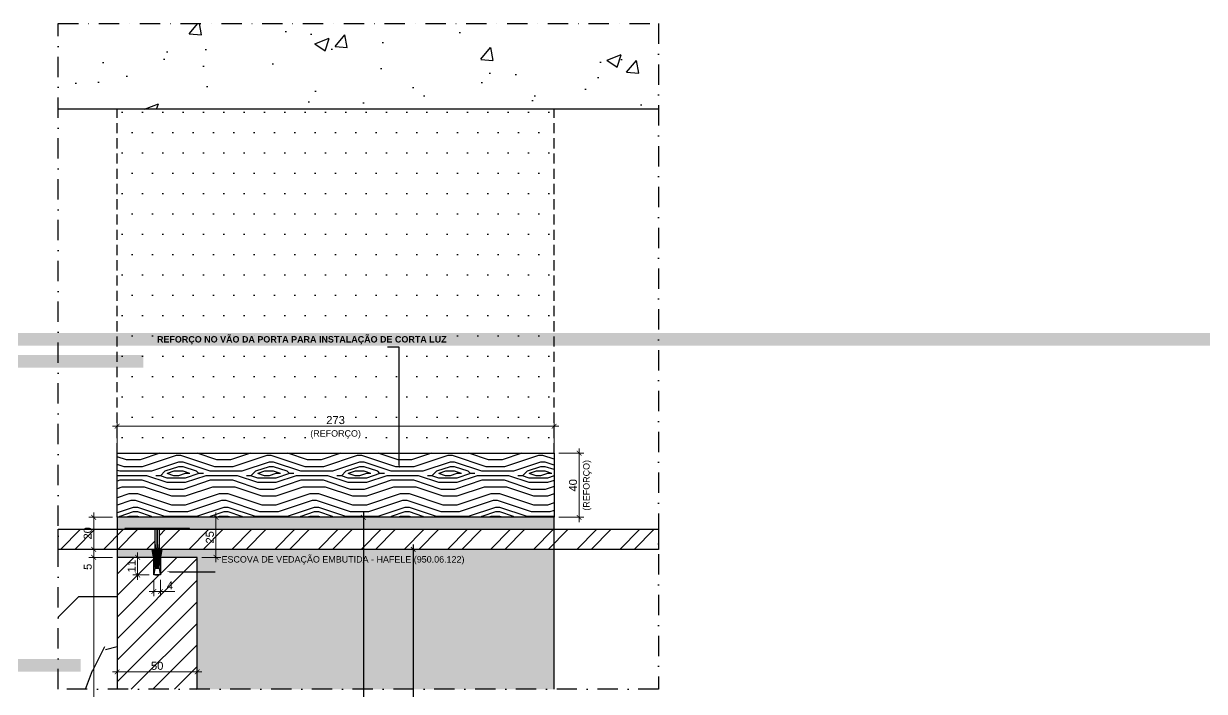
# Model space of a CAD drawing. Header units: millimetres. Extents: x -63251 to 507826, y 5339 to 217512.
# Drawn here: x 102088 to 102826, y 89853 to 90270 of the extents above; entities that cross this region are included whole.
import ezdxf
from ezdxf import colors
from ezdxf.entities.mleader import LeaderData, LeaderLine
from ezdxf.math import Vec2, Vec3

# ---------------------------------------------------------------- set-up
doc = ezdxf.new("R2010")
doc.units = ezdxf.units.MM
doc.header["$PDMODE"] = 3
doc.linetypes.add('TRAÇO 1-1', pattern=[9.525, 6.35, -3.175])
doc.linetypes.add('TRAÇO E PONTO 1-1', pattern=[25.4, 12.7, -6.35, 0, -6.35])
for name, color, linetype in [('_COMENTÁRIOS ARQ', 30, 'Continuous'), ('COTAS', 9, 'Continuous'), ('FERRAGEM', 3, 'Continuous'), ('FERRAGENS', 3, 'Continuous'), ('GESSO', 1, 'Continuous'), ('HACHURA', 21, 'Continuous'), ('MARCENARIA', 4, 'Continuous'), ('PAREDE', 94, 'Continuous'), ('PROJEÇÃO', 8, 'Continuous'), ('TEXTO TRAÇO PONTO', 105, 'TRAÇO E PONTO 1-1')]:
    doc.layers.add(name, color=color, linetype=linetype)
doc.layers.add('ARQ-COTA', color=12, linetype='Continuous', lineweight=9)
doc.styles.add('1-1', font='arial.ttf', dxfattribs={"height": 0.2})
doc.styles.add('MEDIDA OFICIAL', font='ariblk.ttf')
doc.styles.add('PADRÃO', font='arial.ttf')
doc.styles.add('PADRÃO NEGRITO', font='arialbd.ttf')
doc.dimstyles.new('1-2', dxfattribs={"dimscale": 2, "dimtxt": 2.5, "dimasz": 1.5, "dimexe": 1.5, "dimexo": 1.5, "dimtad": 1, "dimtxsty": 'PADRÃO', "dimblk": 'ARCHTICK', "dimcen": 2.5, "dimdle": 1.5, "dimclrd": 9, "dimclre": 9, "dimclrt": 6, "dimadec": 0, "dimazin": 0, "dimtfac": 1, "dimtmove": 0, "dimatfit": 3, "dimfxl": 1.25, "dimlwd": -1, "dimlwe": -1, "dimarcsym": 0})
doc.dimstyles.new('Med. Ofic.1-2', dxfattribs={"dimscale": 2, "dimtxt": 2.5, "dimasz": 1.5, "dimexe": 1.5, "dimexo": 1.5, "dimtad": 1, "dimtxsty": 'MEDIDA OFICIAL', "dimblk": 'ARCHTICK', "dimcen": 2.5, "dimdle": 1.5, "dimclrd": 9, "dimclre": 9, "dimclrt": 10, "dimadec": 0, "dimazin": 0, "dimtfac": 1, "dimtmove": 0, "dimatfit": 3, "dimfxl": 1.25, "dimlwd": -1, "dimlwe": -1, "dimarcsym": 0})

# ---------------------------------------------------------------- blocks, each defined once
blk = doc.blocks.new('_ArchTick')
at = {"color": 0, "linetype": 'ByBlock', "const_width": 0.15}
blk.add_lwpolyline([(-0.5, -0.5), (0.5, 0.5)], dxfattribs=at)
blk = doc.blocks.new('*D1137')
at = {"layer": 'COTAS', "color": 9, "linetype": 'Continuous', "transparency": 16777216}
blk.add_line((102331.77, 89944.27), (102331.77, 89560.84), dxfattribs=at)
at = {"layer": 'COTAS', "color": 9, "transparency": 16777216}
for p, q in [((102334.77, 89941.27), (102334.77, 89941.27)), ((102334.77, 89563.84), (102334.77, 89563.84))]:
    blk.add_line(p, q, dxfattribs=at)
at = {"layer": 'Defpoints', "color": 0, "transparency": 16777216}
for p in [(102331.77, 89941.27), (102331.77, 89563.84), (102331.77, 89563.84)]:
    blk.add_point(p, dxfattribs=at)
at = {"layer": 'COTAS', "color": 9, "transparency": 16777216, "xscale": 3, "yscale": 3, "zscale": 3}
for p, rotation in [((102331.77, 89941.27), 90), ((102331.77, 89563.84), 270)]:
    blk.add_blockref('_ArchTick', p, dxfattribs=dict(at, rotation=rotation))
at = {"layer": 'COTAS', "color": 10, "transparency": 16777216, "insert": (102327.93, 89752.56), "char_height": 5, "attachment_point": 5, "rotation": 90, "style": 'MEDIDA OFICIAL'}
blk.add_mtext('2925', dxfattribs=at)
blk = doc.blocks.new('*D1138')
at = {"layer": 'COTAS', "color": 9, "linetype": 'Continuous', "transparency": 16777216}
blk.add_line((102300.64, 89964.27), (102300.64, 89560.84), dxfattribs=at)
at = {"layer": 'COTAS', "color": 9, "transparency": 16777216}
for p, q in [((102303.64, 89961.27), (102303.64, 89961.27)), ((102303.64, 89563.84), (102303.64, 89563.84))]:
    blk.add_line(p, q, dxfattribs=at)
at = {"layer": 'Defpoints', "color": 0, "transparency": 16777216}
for p in [(102300.64, 89961.27), (102300.64, 89563.84), (102300.64, 89563.84)]:
    blk.add_point(p, dxfattribs=at)
at = {"layer": 'COTAS', "color": 9, "transparency": 16777216, "xscale": 3, "yscale": 3, "zscale": 3}
for p, rotation in [((102300.64, 89961.27), 90), ((102300.64, 89563.84), 270)]:
    blk.add_blockref('_ArchTick', p, dxfattribs=dict(at, rotation=rotation))
at = {"layer": 'COTAS', "color": 10, "transparency": 16777216, "insert": (102296.81, 89762.56), "char_height": 5, "attachment_point": 5, "rotation": 90, "style": 'MEDIDA OFICIAL'}
blk.add_mtext('2945', dxfattribs=at)
blk = doc.blocks.new('*D1139')
at = {"layer": 'ARQ-COTA', "color": 9, "transparency": 16777216}
for p, q in [((102132.19, 89939.27), (102132.19, 89565.84)), ((102143.79, 89936.27), (102129.19, 89936.27)), ((102143.79, 89568.84), (102129.19, 89568.84))]:
    blk.add_line(p, q, dxfattribs=at)
at = {"layer": 'Defpoints', "color": 0, "transparency": 16777216}
for p in [(102146.79, 89936.27), (102132.19, 89568.84), (102146.79, 89568.84)]:
    blk.add_point(p, dxfattribs=at)
at = {"layer": 'ARQ-COTA', "color": 9, "transparency": 16777216, "xscale": 3, "yscale": 3, "zscale": 3}
for p, rotation in [((102132.19, 89936.27), 90), ((102132.19, 89568.84), 270)]:
    blk.add_blockref('_ArchTick', p, dxfattribs=dict(at, rotation=rotation))
at = {"layer": 'ARQ-COTA', "color": 6, "transparency": 16777216, "insert": (102128.39, 89752.56), "char_height": 5, "attachment_point": 5, "rotation": 90, "style": 'PADRÃO'}
blk.add_mtext('2915', dxfattribs=at)
blk = doc.blocks.new('*D1142')
at = {"layer": 'ARQ-COTA', "color": 9, "transparency": 16777216}
for p, q in [((102435.49, 89958.27), (102435.49, 90004.27)), ((102422.79, 90001.27), (102438.49, 90001.27)), ((102422.79, 89961.27), (102438.49, 89961.27))]:
    blk.add_line(p, q, dxfattribs=at)
at = {"layer": 'Defpoints', "color": 0, "transparency": 16777216}
for p in [(102419.79, 90001.27), (102435.49, 90001.27), (102419.79, 89961.27)]:
    blk.add_point(p, dxfattribs=at)
at = {"layer": 'ARQ-COTA', "color": 9, "transparency": 16777216, "xscale": 3, "yscale": 3, "zscale": 3}
for p, rotation in [((102435.49, 90001.27), 90), ((102435.49, 89961.27), 270)]:
    blk.add_blockref('_ArchTick', p, dxfattribs=dict(at, rotation=rotation))
at = {"layer": 'ARQ-COTA', "color": 6, "transparency": 16777216, "insert": (102431.68, 89981.27), "char_height": 5, "attachment_point": 5, "rotation": 90, "style": 'PADRÃO'}
blk.add_mtext('40', dxfattribs=at)
blk = doc.blocks.new('*D1143')
at = {"layer": 'ARQ-COTA', "color": 9, "transparency": 16777216}
for p, q in [((102422.79, 90018.2), (102143.79, 90018.2)), ((102146.79, 90004.27), (102146.79, 90021.2)), ((102419.79, 90004.27), (102419.79, 90021.2))]:
    blk.add_line(p, q, dxfattribs=at)
at = {"layer": 'Defpoints', "color": 0, "transparency": 16777216}
for p in [(102146.79, 90018.2), (102146.79, 90001.27), (102419.79, 90001.27)]:
    blk.add_point(p, dxfattribs=at)
at = {"layer": 'ARQ-COTA', "color": 9, "transparency": 16777216, "xscale": 3, "yscale": 3, "zscale": 3, "rotation": 180}
blk.add_blockref('_ArchTick', (102146.79, 90018.2), dxfattribs=at)
at = {"layer": 'ARQ-COTA', "color": 9, "transparency": 16777216, "xscale": 3, "yscale": 3, "zscale": 3}
blk.add_blockref('_ArchTick', (102419.79, 90018.2), dxfattribs=at)
at = {"layer": 'ARQ-COTA', "color": 6, "transparency": 16777216, "insert": (102283.29, 90022), "char_height": 5, "attachment_point": 5, "style": 'PADRÃO'}
blk.add_mtext('273', dxfattribs=at)
blk = doc.blocks.new('*D1144')
at = {"layer": 'ARQ-COTA', "color": 9, "transparency": 16777216}
blk.add_line((102199.79, 89864.66), (102143.79, 89864.66), dxfattribs=at)
at = {"layer": 'Defpoints', "color": 0, "transparency": 16777216}
for p in [(102146.79, 89864.66), (102146.79, 89864.66), (102196.79, 89864.66)]:
    blk.add_point(p, dxfattribs=at)
at = {"layer": 'ARQ-COTA', "color": 9, "transparency": 16777216, "xscale": 3, "yscale": 3, "zscale": 3, "rotation": 180}
blk.add_blockref('_ArchTick', (102146.79, 89864.66), dxfattribs=at)
at = {"layer": 'ARQ-COTA', "color": 9, "transparency": 16777216, "xscale": 3, "yscale": 3, "zscale": 3}
blk.add_blockref('_ArchTick', (102196.79, 89864.66), dxfattribs=at)
at = {"layer": 'ARQ-COTA', "color": 6, "transparency": 16777216, "insert": (102171.79, 89868.47), "char_height": 5, "attachment_point": 5, "style": 'PADRÃO'}
blk.add_mtext('50', dxfattribs=at)
blk = doc.blocks.new('*D1145')
at = {"layer": 'ARQ-COTA', "color": 9, "transparency": 16777216}
for p, q in [((102132.19, 89944.27), (102132.19, 89936.27)), ((102143.79, 89941.27), (102129.19, 89941.27)), ((102143.79, 89936.27), (102129.19, 89936.27)), ((102132.19, 89936.27), (102132.19, 89927.46))]:
    blk.add_line(p, q, dxfattribs=at)
at = {"layer": 'Defpoints', "color": 0, "transparency": 16777216}
for p in [(102146.79, 89941.27), (102132.19, 89936.27), (102146.79, 89936.27)]:
    blk.add_point(p, dxfattribs=at)
at = {"layer": 'ARQ-COTA', "color": 9, "transparency": 16777216, "xscale": 3, "yscale": 3, "zscale": 3}
for p, rotation in [((102132.19, 89941.27), 90), ((102132.19, 89936.27), 270)]:
    blk.add_blockref('_ArchTick', p, dxfattribs=dict(at, rotation=rotation))
at = {"layer": 'ARQ-COTA', "color": 6, "transparency": 16777216, "insert": (102128.4, 89930.36), "char_height": 5, "attachment_point": 5, "rotation": 90, "style": 'PADRÃO'}
blk.add_mtext('5', dxfattribs=at)
blk = doc.blocks.new('*D1146')
at = {"layer": 'ARQ-COTA', "color": 9, "transparency": 16777216}
for p, q in [((102143.79, 89961.27), (102129.19, 89961.27)), ((102132.19, 89938.27), (102132.19, 89964.27)), ((102143.79, 89941.27), (102129.19, 89941.27))]:
    blk.add_line(p, q, dxfattribs=at)
at = {"layer": 'Defpoints', "color": 0, "transparency": 16777216}
for p in [(102132.19, 89961.27), (102146.79, 89961.27), (102146.79, 89941.27)]:
    blk.add_point(p, dxfattribs=at)
at = {"layer": 'ARQ-COTA', "color": 9, "transparency": 16777216, "xscale": 3, "yscale": 3, "zscale": 3}
for p, rotation in [((102132.19, 89961.27), 90), ((102132.19, 89941.27), 270)]:
    blk.add_blockref('_ArchTick', p, dxfattribs=dict(at, rotation=rotation))
at = {"layer": 'ARQ-COTA', "color": 6, "transparency": 16777216, "insert": (102128.39, 89951.27), "char_height": 5, "attachment_point": 5, "rotation": 90, "style": 'PADRÃO'}
blk.add_mtext('20', dxfattribs=at)
blk = doc.blocks.new('*D1147')
at = {"layer": 'ARQ-COTA', "color": 9, "transparency": 16777216}
for p, q in [((102208.54, 89933.27), (102208.54, 89964.27)), ((102209.82, 89961.27), (102211.54, 89961.27)), ((102199.79, 89936.27), (102211.54, 89936.27))]:
    blk.add_line(p, q, dxfattribs=at)
at = {"layer": 'Defpoints', "color": 0, "transparency": 16777216}
for p in [(102206.82, 89961.27), (102208.54, 89961.27), (102196.79, 89936.27)]:
    blk.add_point(p, dxfattribs=at)
at = {"layer": 'ARQ-COTA', "color": 9, "transparency": 16777216, "xscale": 3, "yscale": 3, "zscale": 3}
for p, rotation in [((102208.54, 89961.27), 90), ((102208.54, 89936.27), 270)]:
    blk.add_blockref('_ArchTick', p, dxfattribs=dict(at, rotation=rotation))
at = {"layer": 'ARQ-COTA', "color": 6, "transparency": 16777216, "insert": (102204.74, 89948.77), "char_height": 5, "attachment_point": 5, "rotation": 90, "style": 'PADRÃO'}
blk.add_mtext('25', dxfattribs=at)
blk = doc.blocks.new('ESCOVA DE VEDAÇÃO')
at = {"layer": 'FERRAGEM'}
blk.add_lwpolyline([(-1.5, -4), (1.5, -4), (2, -0.5, 0.25), (-2, -0.5)], format="xyb", close=True, dxfattribs=at)
at = {"layer": 'FERRAGEM', "color": 8}
for points in [[(-1.04, -4), (-3.04, -16)], [(-0.79, -4), (-2.3, -16)], [(-0.55, -4), (-1.63, -16)], [(-0.35, -4), (-0.96, -16)], [(-0.21, -4), (-0.45, -16)], [(0.08, -4), (0.33, -16)], [(0.35, -4), (0.96, -16)], [(0.55, -4), (1.63, -16)], [(0.79, -4), (2.3, -16)], [(1.04, -4), (3.04, -16)]]:
    blk.add_lwpolyline(points, dxfattribs=at)
blk = doc.blocks.new('*D1133')
at = {"layer": 'ARQ-COTA', "color": 9, "transparency": 16777216}
for p, q in [((102169.79, 89922.27), (102169.79, 89911.93)), ((102173.79, 89922.27), (102173.79, 89911.93)), ((102166.79, 89914.93), (102173.79, 89914.93)), ((102173.79, 89914.93), (102182.75, 89914.93))]:
    blk.add_line(p, q, dxfattribs=at)
at = {"layer": 'Defpoints', "color": 0, "transparency": 16777216}
for p in [(102169.79, 89925.27), (102173.79, 89925.27), (102173.79, 89914.93)]:
    blk.add_point(p, dxfattribs=at)
at = {"layer": 'ARQ-COTA', "color": 9, "transparency": 16777216, "xscale": 3, "yscale": 3, "zscale": 3, "rotation": 180}
blk.add_blockref('_ArchTick', (102169.79, 89914.93), dxfattribs=at)
at = {"layer": 'ARQ-COTA', "color": 9, "transparency": 16777216, "xscale": 3, "yscale": 3, "zscale": 3}
blk.add_blockref('_ArchTick', (102173.79, 89914.93), dxfattribs=at)
at = {"layer": 'ARQ-COTA', "color": 6, "transparency": 16777216, "insert": (102179.77, 89918.68), "char_height": 5, "attachment_point": 5, "style": 'PADRÃO'}
blk.add_mtext('4', dxfattribs=at)
blk = doc.blocks.new('*D1134')
at = {"layer": 'ARQ-COTA', "color": 9, "transparency": 16777216}
for p, q in [((102159.58, 89939.27), (102159.58, 89922.27)), ((102164.61, 89936.27), (102156.58, 89936.27)), ((102166.79, 89925.27), (102156.58, 89925.27))]:
    blk.add_line(p, q, dxfattribs=at)
at = {"layer": 'Defpoints', "color": 0, "transparency": 16777216}
for p in [(102167.61, 89936.27), (102159.58, 89925.27), (102169.79, 89925.27)]:
    blk.add_point(p, dxfattribs=at)
at = {"layer": 'ARQ-COTA', "color": 9, "transparency": 16777216, "xscale": 3, "yscale": 3, "zscale": 3}
for p, rotation in [((102159.58, 89936.27), 90), ((102159.58, 89925.27), 270)]:
    blk.add_blockref('_ArchTick', p, dxfattribs=dict(at, rotation=rotation))
at = {"layer": 'ARQ-COTA', "color": 6, "transparency": 16777216, "insert": (102155.82, 89930.77), "char_height": 5, "attachment_point": 5, "rotation": 90, "style": 'PADRÃO'}
blk.add_mtext('11', dxfattribs=at)

msp = doc.modelspace()

# ---------------------------------------------------------------- hatches: boundary and pattern name
at = {"layer": 'FERRAGENS', "true_color": 0x939598}
h = msp.add_hatch(color=252, dxfattribs=at)
h.dxf.hatch_style = 1
h.paths.add_polyline_path([(102170.792, 89944.27), (102170.792, 89941.77), (102171.542, 89941.77), (102171.542, 89953.77), (102151.542, 89953.77), (102151.542, 89954.27), (102192.042, 89954.27), (102192.042, 89953.77), (102172.042, 89953.77), (102172.042, 89941.77), (102172.792, 89941.77), (102172.792, 89944.27), (102173.292, 89944.27), (102173.292, 89941.27), (102170.292, 89941.27), (102170.292, 89944.27)])
at = {"layer": 'HACHURA'}
h = msp.add_hatch(dxfattribs=at)
h.set_pattern_fill('AR-CONC', color=21, scale=0.5)
h.set_pattern_definition([(50, (41978.034, -13775.24), (91.092334, -7.969543), [9.525, -104.775]), (355, (41978.03, -13775.24), (-17.62171, 95.52842), [7.62, -83.82029]), (100.451445, (41985.625, -13775.9), (73.470624, 87.558876), [8.095004, -89.04512]), (46.1842, (41978.03, -13749.84), (135.53952, -21.02116), [14.2875, -157.1625]), (96.63556, (41989.33, -13751.59), (118.70207, 123.71306), [12.14251, -133.5678]), (351.18415, (41978.03, -13749.84), (118.70207, 123.71306), [11.42998, -125.72987]), (21, (41990.734, -13756.19), (75.807196, -51.1326), [9.525, -104.775]), (326, (41990.73, -13756.19), (30.901014, 92.09398), [7.62, -83.82]), (71.451445, (41997.05, -13760.45), (106.70821, 40.961384), [8.095004, -89.04497]), (37.5, (41978.034, -13775.24), (1.544302, 42.277519), [0, -82.804, 0, -85.09, 0, -84.1375]), (7.5, (41978.034, -13775.24), (33.409831, 50.090287), [0, -48.514, 0, -80.899, 0, -32.0675]), (327.5, (41949.713, -13775.24), (67.795298, -2.864372), [0, -31.75, 0, -99.06, 0, -131.445]), (317.5, (41937.013, -13775.24), (74.06459, 12.713246), [0, -41.275, 0, -65.786, 0, -93.345])])
h.paths.add_polyline_path([(102485.142, 90269.742), (102485.142, 90216.27), (102109.914, 90216.27), (102109.914, 90269.742)])
at = {"layer": 'HACHURA', "true_color": 0x636466}
h = msp.add_hatch(dxfattribs=at)
h.set_pattern_fill('PATRON00077', color=251, scale=40, angle=135, pattern_type=2)
h.set_pattern_definition([(135, (42065.48, -19245.22), (-56.568542, 4e-15), [2, -38]), (225, (42044.267, -19243.807), (-7e-15, -56.568542), [4, -36]), (180, (42052.753, -19246.636), (-28.284271, -28.284271), [2.828, -8.484, 2.828, -5.656, 19.8, -16.9725425]), (180, (42068.31, -19245.221), (-28.284271, -28.284271), [2.8284, -5.6568, 2.8284, -45.2549425]), (180, (42055.58, -19238.15), (-28.284271, -28.284271), [2.8284, -53.740142]), (180, (42054.167, -19233.908), (-28.284271, -28.284271), [2.8284, -53.740142]), (180, (42055.58, -19240.98), (-28.284271, -28.284271), [2.8284, -53.740142]), (180, (42055.58, -19243.807), (-28.284271, -28.284271), [5.6568, -50.911742]), (180, (42027.297, -19257.95), (-28.284271, -28.284271), [5.6568, -50.911742]), (180, (42056.995, -19248.05), (-28.284271, -28.284271), [11.3136, -45.254942]), (180, (42056.995, -19250.878), (-28.284271, -28.284271), [11.3136, -45.254942]), (180, (42030.125, -19240.98), (-28.284271, -28.284271), [11.3136, -45.254942]), (180, (42055.58, -19255.12), (-28.284271, -28.284271), [8.48528, -48.083262]), (180, (42056.995, -19265.02), (-28.284271, -28.284271), [8.48528, -48.083262]), (180, (42056.995, -19259.364), (-28.284271, -28.284271), [8.48528, -48.083262]), (180, (42030.125, -19249.464), (-28.284271, -28.284271), [14.142136, -42.426406]), (180, (42031.54, -19253.707), (-28.284271, -28.284271), [14.142136, -42.426406]), (180, (42035.782, -19243.807), (-28.284271, -28.284271), [19.79899, -36.769553]), (161.565051, (42059.824, -19245.221), (-28.2842713, 28.2842712), [4.472136, -84.970583]), (161.565051, (42045.682, -19248.05), (-28.2842713, 28.2842712), [4.472136, -84.970583]), (161.565051, (42049.924, -19246.636), (-28.2842713, 28.2842712), [4.472136, -84.970583]), (161.565051, (42064.066, -19243.807), (-28.2842713, 28.2842712), [8.944272, -80.498447]), (161.565051, (42045.682, -19250.878), (-28.2842713, 28.2842712), [13.416408, -76.026311]), (161.565051, (42047.096, -19255.121), (-28.2842713, 28.2842712), [17.888544, -71.554175]), (161.565051, (42048.51, -19259.364), (-28.2842713, 28.2842712), [17.888544, -71.554175]), (161.565051, (42044.267, -19272.092), (-28.2842713, 28.2842712), [17.888544, -71.554175]), (161.565051, (42047.096, -19269.263), (-28.2842713, 28.2842712), [22.36068, -67.082039]), (161.565051, (42048.51, -19265.02), (-28.2842713, 28.2842712), [22.36068, -67.082039]), (198.434949, (42049.924, -19243.807), (-28.2842712, -28.2842712), [4.472136, -84.970583]), (198.434949, (42056.995, -19245.221), (-28.2842712, -28.2842712), [4.472136, -84.970583]), (198.434949, (42065.48, -19245.221), (-28.2842712, -28.2842712), [8.944272, -80.498447]), (198.434949, (42052.753, -19240.979), (-28.2842712, -28.2842712), [8.944272, -80.498447]), (198.434949, (42069.723, -19246.636), (-28.2842712, -28.2842712), [13.416408, -76.026311]), (198.434949, (42072.552, -19249.464), (-28.2842712, -28.2842712), [17.888544, -71.554175]), (198.434949, (42045.682, -19225.422), (-28.2842712, -28.2842712), [17.888544, -71.554175]), (198.434949, (42052.753, -19238.15), (-28.2842712, -28.2842712), [17.888544, -71.554175]), (198.434949, (42049.924, -19229.665), (-28.2842712, -28.2842712), [22.36068, -67.082039]), (198.434949, (42051.338, -19233.908), (-28.2842712, -28.2842712), [22.36068, -67.082039])])
h.paths.add_polyline_path([(102146.792, 90001.27), (102146.792, 89961.27), (102419.792, 89961.27), (102419.792, 90001.27)])
at = {"layer": 'HACHURA', "true_color": 0xba9673}
h = msp.add_hatch(color=33, dxfattribs=at)
h.dxf.hatch_style = 1
h.paths.add_polyline_path([(102146.792, 89961.27), (102419.792, 89961.27), (102419.792, 89953.77), (102146.792, 89953.77)])
h.paths.add_polyline_path([(102419.792, 89853.884), (102196.792, 89853.884), (102196.792, 89936.27), (102146.792, 89936.27), (102146.792, 89941.27), (102419.792, 89941.27)])
at = {"layer": 'HACHURA'}
h = msp.add_hatch(dxfattribs=at)
h.set_pattern_fill('ANSI32', color=8, scale=2)
h.set_pattern_definition([(45, (41817.58, -19249.964), (-13.4703842, 13.4703842), []), (45, (41826.56, -19249.964), (-13.4703842, 13.4703842), [])])
h.paths.add_polyline_path([(102170.292, 89941.27), (102170.292, 89953.77), (102109.914, 89953.77), (102109.914, 89941.27)])
h = msp.add_hatch(dxfattribs=at)
h.set_pattern_fill('ANSI32', color=8, scale=2)
h.set_pattern_definition([(45, (42059.43, -19249.964), (-13.4703842, 13.4703842), []), (45, (42068.41, -19249.964), (-13.4703842, 13.4703842), [])])
h.paths.add_polyline_path([(102485.142, 89941.27), (102485.142, 89953.77), (102173.292, 89953.77), (102173.292, 89941.27)])
at = {"layer": 'PROJEÇÃO', "linetype": 'TRAÇO 1-1'}
h = msp.add_hatch(dxfattribs=at)
h.set_pattern_fill('ANSI31', color=8, scale=3)
h.set_pattern_definition([(45, (42072.552, -19234.464), (-6.7351921, 6.7351921), [])])
h.paths.add_polyline_path([(102196.792, 89853.884), (102196.792, 89936.27), (102173.792, 89936.27), (102173.792, 89925.27), (102169.792, 89925.27), (102169.792, 89936.27), (102146.792, 89936.27), (102146.792, 89853.884)])

# ---------------------------------------------------------------- linework, layer by layer
at = {"layer": 'FERRAGEM'}
msp.add_lwpolyline([(102419.792, 89961.27), (102146.792, 89961.27), (102146.792, 90001.27), (102419.792, 90001.27)], close=True, dxfattribs=at)
at = {"layer": 'FERRAGENS'}
msp.add_lwpolyline([(102170.292, 89944.27), (102170.292, 89941.27), (102172.292, 89941.27), (102173.292, 89941.27), (102173.292, 89944.27), (102172.792, 89944.27), (102172.792, 89941.77), (102172.042, 89941.77), (102172.042, 89953.77), (102192.042, 89953.77), (102192.042, 89954.27), (102151.542, 89954.27), (102151.542, 89953.77), (102171.542, 89953.77), (102171.542, 89941.77), (102170.792, 89941.77), (102170.792, 89944.27)], close=True, dxfattribs=at)
at = {"layer": 'GESSO', "color": 1}
for points in [[(102109.914, 89953.77), (102170.292, 89953.77), (102170.292, 89941.27), (102109.914, 89941.27)], [(102173.292, 89953.77), (102485.142, 89953.77), (102485.142, 89941.27), (102173.292, 89941.27)]]:
    msp.add_lwpolyline(points, close=True, dxfattribs=at)
at = {"layer": 'MARCENARIA'}
for points in [[(102419.792, 89853.884), (102419.792, 89961.27), (102146.792, 89961.27), (102146.792, 89853.884)], [(102196.792, 89853.884), (102196.792, 89936.27), (102173.792, 89936.27), (102173.792, 89925.27), (102169.792, 89925.27), (102169.792, 89936.27), (102146.792, 89936.27), (102146.792, 89853.884)]]:
    msp.add_lwpolyline(points, dxfattribs=at)
at = {"layer": 'PAREDE'}
msp.add_lwpolyline([(102485.142, 90216.27), (102109.914, 90216.27)], dxfattribs=at)
at = {"layer": 'PROJEÇÃO', "color": 8, "linetype": 'TRAÇO 1-1'}
msp.add_line((102419.792, 90001.27), (102419.792, 90216.27), dxfattribs=at)

# ---------------------------------------------------------------- block references
at = {"layer": '_COMENTÁRIOS ARQ', "rotation": 180}
msp.add_blockref('ESCOVA DE VEDAÇÃO', (102171.792, 89925.27), dxfattribs=at)

# ---------------------------------------------------------------- dimensions: what is measured, and where the dimension line sits
at = {"layer": 'ARQ-COTA'}
for base, p1, p2, angle, picture, middle in [((102132.192, 89961.27), (102146.792, 89941.27), (102146.792, 89961.27), 90, '*D1146', (102128.389, 89951.27)), ((102208.54, 89961.27), (102196.792, 89936.27), (102206.824, 89961.27), 90, '*D1147', (102204.737, 89948.77)), ((102132.192, 89936.27), (102146.792, 89941.27), (102146.792, 89936.27), 90, '*D1145', (102128.399, 89930.363)), ((102159.579, 89925.27), (102167.61, 89936.27), (102169.792, 89925.27), 270, '*D1134', (102155.819, 89930.77)), ((102173.792, 89914.927), (102169.792, 89925.27), (102173.792, 89925.27), 180, '*D1133', (102179.771, 89918.677))]:
    dim = msp.add_linear_dim(base=base, p1=p1, p2=p2, angle=angle, dimstyle='1-2', dxfattribs=at)
    dim.commit()
    dim.dimension.update_dxf_attribs({"geometry": picture, "text_midpoint": middle})
dim = msp.add_linear_dim(base=(102146.792, 89864.664), p1=(102196.792, 89864.664), p2=(102146.792, 89864.664), dimstyle='1-2', dxfattribs=at)
dim.commit()
dim.dimension.update_dxf_attribs({"geometry": '*D1144', "text_midpoint": (102171.792, 89868.466)})
at = {"layer": 'COTAS'}
for base, p1, p2, text, picture, middle in [((102300.641, 89563.843), (102300.641, 89961.27), (102300.641, 89563.843), '2945', '*D1138', (102296.806, 89762.557)), ((102331.767, 89563.843), (102331.767, 89941.27), (102331.767, 89563.843), '2925', '*D1137', (102327.932, 89752.557))]:
    dim = msp.add_linear_dim(base=base, p1=p1, p2=p2, angle=90, text=text, dimstyle='Med. Ofic.1-2', dxfattribs=at)
    dim.commit()
    dim.dimension.update_dxf_attribs({"geometry": picture, "text_midpoint": middle})

# ---------------------------------------------------------------- leaders
at = {"layer": 'COTAS', "ltscale": 0.4}
ml = msp.add_multileader_mtext('Standard', dxfattribs=at)
ml.set_content('PUXADOR CAVA', color=105, style='1-1')
ml.set_leader_properties(color=256, linetype='ByLayer', lineweight=-1)
ml.build(insert=Vec2(0, 0))
ml.multileader.update_dxf_attribs({"text_left_attachment_type": 2, "text_right_attachment_type": 2, "dogleg_length": 0.36, "arrow_head_size": 2, "scale": 20})
ctx = ml.context
ctx.base_point, ctx.scale, ctx.arrow_head_size, ctx.landing_gap_size, ctx.plane_origin = Vec3(101198.754, 90151.114), 20, 2, 4, Vec3(101316.852, 90122.428)
ctx.left_attachment, ctx.right_attachment = 2, 2
notes = []
notes.append((ctx, [(0, (1, 1, 0), (101257.935, 90151.114), (-1, 0), 7.2, [(0, [(101257.92, 90122.033)], 0, [])])]))
ctx.mtext.insert, ctx.mtext.width, ctx.mtext.flow_direction = Vec3(101202.754, 90153.183), 80.51012, 5
ml = msp.add_multileader_mtext('Standard', dxfattribs=at)
ml.set_content('BIT 5x5mm', color=105, style='1-1')
ml.set_leader_properties(color=256, linetype='ByLayer', lineweight=-1)
ml.build(insert=Vec2(0, 0))
ml.multileader.update_dxf_attribs({"text_left_attachment_type": 2, "text_right_attachment_type": 2, "dogleg_length": 0.36, "arrow_head_size": 2, "scale": 20})
ctx = ml.context
ctx.base_point, ctx.scale, ctx.arrow_head_size, ctx.landing_gap_size, ctx.plane_origin = Vec3(101105.029, 90130.071), 20, 2, 4, Vec3(101209.8, 90121.488)
ctx.left_attachment, ctx.right_attachment = 2, 2
notes.append((ctx, [(0, (1, 1, 0), (101150.883, 90130.071), (-1, 0), 10.059, [(0, [(101150.868, 90117.036)], 0, [])])]))
ctx.mtext.insert, ctx.mtext.width, ctx.mtext.flow_direction = Vec3(101109.029, 90132.105), 80.51012, 5
ml = msp.add_multileader_mtext('Standard', dxfattribs=at)
ml.set_content('BIT 5x5mm', color=105, style='1-1')
ml.set_leader_properties(color=256, linetype='ByLayer', lineweight=-1)
ml.build(insert=Vec2(0, 0))
ml.multileader.update_dxf_attribs({"text_left_attachment_type": 2, "text_right_attachment_type": 2, "dogleg_length": 0.36, "arrow_head_size": 2, "scale": 20})
ctx = ml.context
ctx.base_point, ctx.scale, ctx.arrow_head_size, ctx.landing_gap_size, ctx.plane_origin = Vec3(101595.338, 90130.071), 20, 2, 4, Vec3(101700.109, 90121.488)
ctx.left_attachment, ctx.right_attachment = 2, 2
notes.append((ctx, [(0, (1, 1, 0), (101641.192, 90130.071), (-1, 0), 10.059, [(0, [(101641.177, 90117.036)], 0, [])])]))
ctx.mtext.insert, ctx.mtext.width, ctx.mtext.flow_direction = Vec3(101599.338, 90132.105), 80.51012, 5
ml = msp.add_multileader_mtext('Standard', dxfattribs=at)
ml.set_content('PIVÔ LATERAL CIR-16 ECLISSE', color=105, style='1-1')
ml.set_leader_properties(color=256, linetype='ByLayer', lineweight=-1)
ml.build(insert=Vec2(0, 0))
ml.multileader.update_dxf_attribs({"text_left_attachment_type": 2, "text_right_attachment_type": 2, "dogleg_length": 0.36, "arrow_head_size": 2, "scale": 20})
ctx = ml.context
ctx.base_point, ctx.scale, ctx.arrow_head_size, ctx.landing_gap_size, ctx.plane_origin = Vec3(101474.83, 90020.35), 20, 2, 4, Vec3(101607.263, 90080.684)
ctx.left_attachment, ctx.right_attachment = 2, 2
notes.append((ctx, [(0, (1, 1, 0), (101548.346, 90020.35), (-1, 0), 7.2, [(0, [(101548.331, 90090.07)], 0, [])])]))
ctx.mtext.insert, ctx.mtext.width, ctx.mtext.flow_direction = Vec3(101478.83, 90026.257), 80.51012, 5
ml = msp.add_multileader_mtext('Standard', dxfattribs=at)
ml.set_content('ACABAMENTO EM {\\fArial|b1|i0|c0|p34;LÂMINAS NATURAIS DE CARVALHO EUROPEU}', color=105, style='1-1')
ml.set_leader_properties(color=256, linetype='ByLayer', lineweight=-1)
ml.build(insert=Vec2(0, 0))
ml.multileader.update_dxf_attribs({"text_left_attachment_type": 2, "text_right_attachment_type": 2, "dogleg_length": 0.36, "arrow_head_size": 2, "scale": 20})
ctx = ml.context
ctx.base_point, ctx.scale, ctx.arrow_head_size, ctx.landing_gap_size, ctx.plane_origin = Vec3(101230.174, 90019.957), 20, 2, 4, Vec3(101281.906, 90049.696)
ctx.left_attachment, ctx.right_attachment = 2, 2
notes.append((ctx, [(1, (1, 1, 0), (101222.974, 90019.957), (1, 0), 7.2, [(0, [(101222.974, 90072.048)], 0, [])])]))
ctx.mtext.insert, ctx.mtext.width, ctx.mtext.flow_direction = Vec3(101234.174, 90025.877), 104.28206, 5
ml = msp.add_multileader_mtext('Standard', dxfattribs=at)
ml.set_content('ESCOVA DE VEDAÇÃO EMBUTIDA - HAFELE (950.06.122)', color=105, style='1-1')
ml.set_leader_properties(color=256, linetype='ByLayer', lineweight=-1)
ml.build(insert=Vec2(0, 0))
ml.multileader.update_dxf_attribs({"text_left_attachment_type": 2, "text_right_attachment_type": 2, "dogleg_length": 0.36, "arrow_head_size": 2, "scale": 20})
ctx = ml.context
ctx.base_point, ctx.scale, ctx.arrow_head_size, ctx.landing_gap_size, ctx.plane_origin = Vec3(102207.992, 89927.252), 20, 2, 4, Vec3(102111.876, 89908.911)
ctx.left_attachment, ctx.right_attachment = 2, 2
notes.append((ctx, [(0, (1, 1, 0), (102200.792, 89927.252), (1, 0), 7.2, [(0, [(102177.792, 89927.252)], 0, [])])]))
ctx.mtext.insert, ctx.mtext.width, ctx.mtext.flow_direction = Vec3(102211.992, 89937.014), 59.99595, 5
ml = msp.add_multileader_mtext('Standard', dxfattribs=at)
ml.set_content('{\\fArial|b1|i0|c0|p34;ENCHIMENTO DE OBRA DRYWALL}', color=105, style='1-1')
ml.set_leader_properties(color=256, linetype='ByLayer', lineweight=-1)
ml.build(insert=Vec2(0, 0))
ml.multileader.update_dxf_attribs({"text_left_attachment_type": 2, "text_right_attachment_type": 2, "dogleg_length": 0.36, "arrow_head_size": 2, "scale": 20})
ctx = ml.context
ctx.base_point, ctx.scale, ctx.arrow_head_size, ctx.landing_gap_size, ctx.plane_origin = Vec3(101670.659, 89862.097), 20, 2, 4, Vec3(101600.753, 89865.039)
ctx.left_attachment, ctx.right_attachment, ctx.text_align_type = 2, 2, 1
notes.append((ctx, [(0, (1, 1, 0), (101663.459, 89862.097), (1, 0), 7.2, [(0, [(101655.774, 89882.262)], 0, [])])]))
ctx.mtext.insert, ctx.mtext.width, ctx.mtext.alignment, ctx.mtext.flow_direction = Vec3(101693.126, 89870.832), 42.89084, 2, 5
ctx.mtext.has_bg_fill, ctx.mtext.bg_color, ctx.mtext.bg_scale_factor, ctx.mtext.bg_transparency, ctx.mtext.use_window_bg_color = 1, -1023563609, 1.5, 0, 0
for ctx, leaders in notes:
    for number, flags, end, landing, length, lines in leaders:
        leader = LeaderData()
        leader.index, (leader.has_last_leader_line, leader.has_dogleg_vector, leader.attachment_direction) = number, flags
        leader.last_leader_point, leader.dogleg_vector, leader.dogleg_length = Vec3(end), Vec3(landing), length
        for number, points, colour, breaks in lines:
            line = LeaderLine()
            line.index, line.vertices, line.color, line.breaks = number, Vec3.list(points), colors.encode_raw_color(colour), breaks
            leader.lines.append(line)
        ctx.leaders.append(leader)

# ---------------------------------------------------------------- next in the draw order: hatches: boundary and pattern name
at = {"layer": 'HACHURA', "ltscale": 0.3}
h = msp.add_hatch(dxfattribs=at)
h.set_pattern_fill('LEGNO5', color=21, scale=125, angle=90, pattern_type=2)
h.set_pattern_definition([(63.4349, (32755.806, -13760.24), (-125.000164, -124.999895), [16.7705, -262.738]), (14.5742, (32763.306, -13745.239), (-3375.00027608, -874.99911146), [64.578, -6393.21775]), (342.4744, (32700.806, -13728.989), (1999.9996141, -625.00103354), [24.90612, -2465.70125]), (45, (32724.56, -13736.49), (4e-14, 125.00004), [31.81975, -144.95687]), (0, (32747.06, -13713.99), (125, 125), [23.75, -101.25]), (39.0939, (32770.806, -13713.989), (1374.99923876, 1125.00100392), [51.53887, -2525.40225]), (0, (32810.8, -13681.49), (125, 125), [15, -110]), (17.5256, (32700.806, -13681.489), (-1999.9996141, -625.00103354), [24.90612, -2465.70125]), (33.6901, (32724.556, -13673.99), (-249.999945, -125.000167), [27.04162, -423.65225]), (69.7751, (32747.056, -13658.989), (500.00104195, 1374.99965804), [25.31062, -2505.7465])])
h.paths.add_polyline_path([(102109.914, 89853.884), (102146.792, 89853.884), (102146.792, 89941.27), (102109.914, 89941.27)])

# ---------------------------------------------------------------- next in the draw order: dimensions: what is measured, and where the dimension line sits
at = {"layer": 'ARQ-COTA'}
dim = msp.add_linear_dim(base=(102132.192, 89568.843), p1=(102146.792, 89936.27), p2=(102146.792, 89568.843), angle=90, text='2915', dimstyle='1-2', dxfattribs=at)
dim.commit()
dim.dimension.update_dxf_attribs({"geometry": '*D1139', "text_midpoint": (102128.389, 89752.557)})

# ---------------------------------------------------------------- next in the draw order: leaders
at = {"layer": 'COTAS', "ltscale": 0.4}
ml = msp.add_multileader_mtext('Standard', dxfattribs=at)
ml.set_content('{\\fArial|b1|i0|c0|p34;GAXETA COM COR CARVALHO EUROPEU}', color=105, style='1-1')
ml.set_leader_properties(color=256, linetype='ByLayer', lineweight=-1)
ml.build(insert=Vec2(0, 0))
ml.multileader.update_dxf_attribs({"text_left_attachment_type": 2, "text_right_attachment_type": 2, "dogleg_length": 0.36, "arrow_head_size": 2, "scale": 20})
ctx = ml.context
ctx.base_point, ctx.scale, ctx.arrow_head_size, ctx.landing_gap_size, ctx.plane_origin = Vec3(101637.469, 90051.952), 20, 2, 4, Vec3(101564.152, 90139.613)
ctx.left_attachment, ctx.right_attachment, ctx.text_align_type = 2, 2, 1
notes = []
notes.append((ctx, [(0, (1, 1, 0), (101630.269, 90051.952), (1, 0), 7.2, [(0, [(101619.172, 90086.048)], 0, [])])]))
ctx.mtext.insert, ctx.mtext.width, ctx.mtext.alignment, ctx.mtext.flow_direction = Vec3(101664.042, 90060.756), 49.71295, 2, 5
ctx.mtext.has_bg_fill, ctx.mtext.bg_color, ctx.mtext.bg_scale_factor, ctx.mtext.bg_transparency, ctx.mtext.use_window_bg_color = 1, -1023563609, 1.5, 0, 0
for ctx, leaders in notes:
    for number, flags, end, landing, length, lines in leaders:
        leader = LeaderData()
        leader.index, (leader.has_last_leader_line, leader.has_dogleg_vector, leader.attachment_direction) = number, flags
        leader.last_leader_point, leader.dogleg_vector, leader.dogleg_length = Vec3(end), Vec3(landing), length
        for number, points, colour, breaks in lines:
            line = LeaderLine()
            line.index, line.vertices, line.color, line.breaks = number, Vec3.list(points), colors.encode_raw_color(colour), breaks
            leader.lines.append(line)
        ctx.leaders.append(leader)

# ---------------------------------------------------------------- next in the draw order: hatches: boundary and pattern name
at = {"layer": 'PROJEÇÃO', "linetype": 'TRAÇO 1-1'}
h = msp.add_hatch(dxfattribs=at)
h.set_pattern_fill('DOTS', color=8, scale=8)
h.set_pattern_definition([(0, (42072.552, -19246.964), (6.35, 12.7), [0, -12.7])])
h.paths.add_polyline_path([(102146.792, 90001.27), (102419.792, 90001.27), (102419.792, 90216.27), (102146.792, 90216.27)])

# ---------------------------------------------------------------- next in the draw order: linework, layer by layer
at = {"layer": 'PROJEÇÃO', "color": 8, "linetype": 'TRAÇO 1-1'}
msp.add_line((102146.792, 90001.27), (102146.792, 90216.27), dxfattribs=at)
at = {"layer": 'TEXTO TRAÇO PONTO'}
msp.add_lwpolyline([(102109.914, 89853.884), (102109.914, 90269.742), (102485.142, 90269.742), (102485.142, 89853.884)], close=True, dxfattribs=at)

# ---------------------------------------------------------------- next in the draw order: leaders
at = {"layer": 'COTAS', "ltscale": 0.4}
ml = msp.add_multileader_mtext('Standard', dxfattribs=at)
ml.set_content('{\\fArial|b1|i0|c0|p34;REFORÇO NO VÃO DA PORTA PARA INSTALAÇÃO DE CORTA LUZ}', color=105, style='1-1')
ml.set_leader_properties(color=256, linetype='ByLayer', lineweight=-1)
ml.build(insert=Vec2(0, 0))
ml.multileader.update_dxf_attribs({"text_left_attachment_type": 2, "text_right_attachment_type": 2, "dogleg_length": 0.36, "arrow_head_size": 2, "scale": 20})
ctx = ml.context
ctx.base_point, ctx.scale, ctx.arrow_head_size, ctx.landing_gap_size, ctx.plane_origin = Vec3(102208.573, 90067.673), 20, 2, 4, Vec3(102218.861, 90065.439)
ctx.left_attachment, ctx.right_attachment, ctx.text_align_type = 2, 2, 1
notes = []
notes.append((ctx, [(1, (1, 1, 0), (102322.998, 90067.673), (-1, 0), 7.2, [(1, [(102322.998, 89991.874)], 0, [])])]))
ctx.mtext.insert, ctx.mtext.width, ctx.mtext.alignment, ctx.mtext.flow_direction = Vec3(102262.185, 90074.495), 101.4372, 2, 5
ctx.mtext.has_bg_fill, ctx.mtext.bg_color, ctx.mtext.bg_scale_factor, ctx.mtext.bg_transparency, ctx.mtext.use_window_bg_color = 1, -1023563609, 1.5, 0, 0
for ctx, leaders in notes:
    for number, flags, end, landing, length, lines in leaders:
        leader = LeaderData()
        leader.index, (leader.has_last_leader_line, leader.has_dogleg_vector, leader.attachment_direction) = number, flags
        leader.last_leader_point, leader.dogleg_vector, leader.dogleg_length = Vec3(end), Vec3(landing), length
        for number, points, colour, breaks in lines:
            line = LeaderLine()
            line.index, line.vertices, line.color, line.breaks = number, Vec3.list(points), colors.encode_raw_color(colour), breaks
            leader.lines.append(line)
        ctx.leaders.append(leader)

# ---------------------------------------------------------------- next in the draw order: texts
at = {"layer": 'COTAS', "color": 10, "insert": (102283.292, 90015.699), "char_height": 4, "width": 99.12947, "attachment_point": 2, "style": 'PADRÃO NEGRITO'}
msp.add_mtext('{\\fArial|b0|i0|c0|p34;\\C6;(REFORÇO)}', dxfattribs=at)
at = {"layer": 'COTAS', "color": 10, "insert": (102437.988, 89981.27), "char_height": 4, "width": 99.12947, "attachment_point": 2, "rotation": 90, "style": 'PADRÃO NEGRITO'}
msp.add_mtext('{\\fArial|b0|i0|c0|p34;\\C6;(REFORÇO)}', dxfattribs=at)

# ---------------------------------------------------------------- next in the draw order: dimensions: what is measured, and where the dimension line sits
at = {"layer": 'ARQ-COTA'}
for base, p1, p2, angle, picture, middle in [((102146.792, 90018.199), (102419.792, 90001.27), (102146.792, 90001.27), 180, '*D1143', (102283.292, 90022.003)), ((102435.488, 90001.27), (102419.792, 89961.27), (102419.792, 90001.27), 90, '*D1142', (102431.685, 89981.27))]:
    dim = msp.add_linear_dim(base=base, p1=p1, p2=p2, angle=angle, dimstyle='1-2', dxfattribs=at)
    dim.commit()
    dim.dimension.update_dxf_attribs({"geometry": picture, "text_midpoint": middle})

doc.saveas('drawing.dxf')
